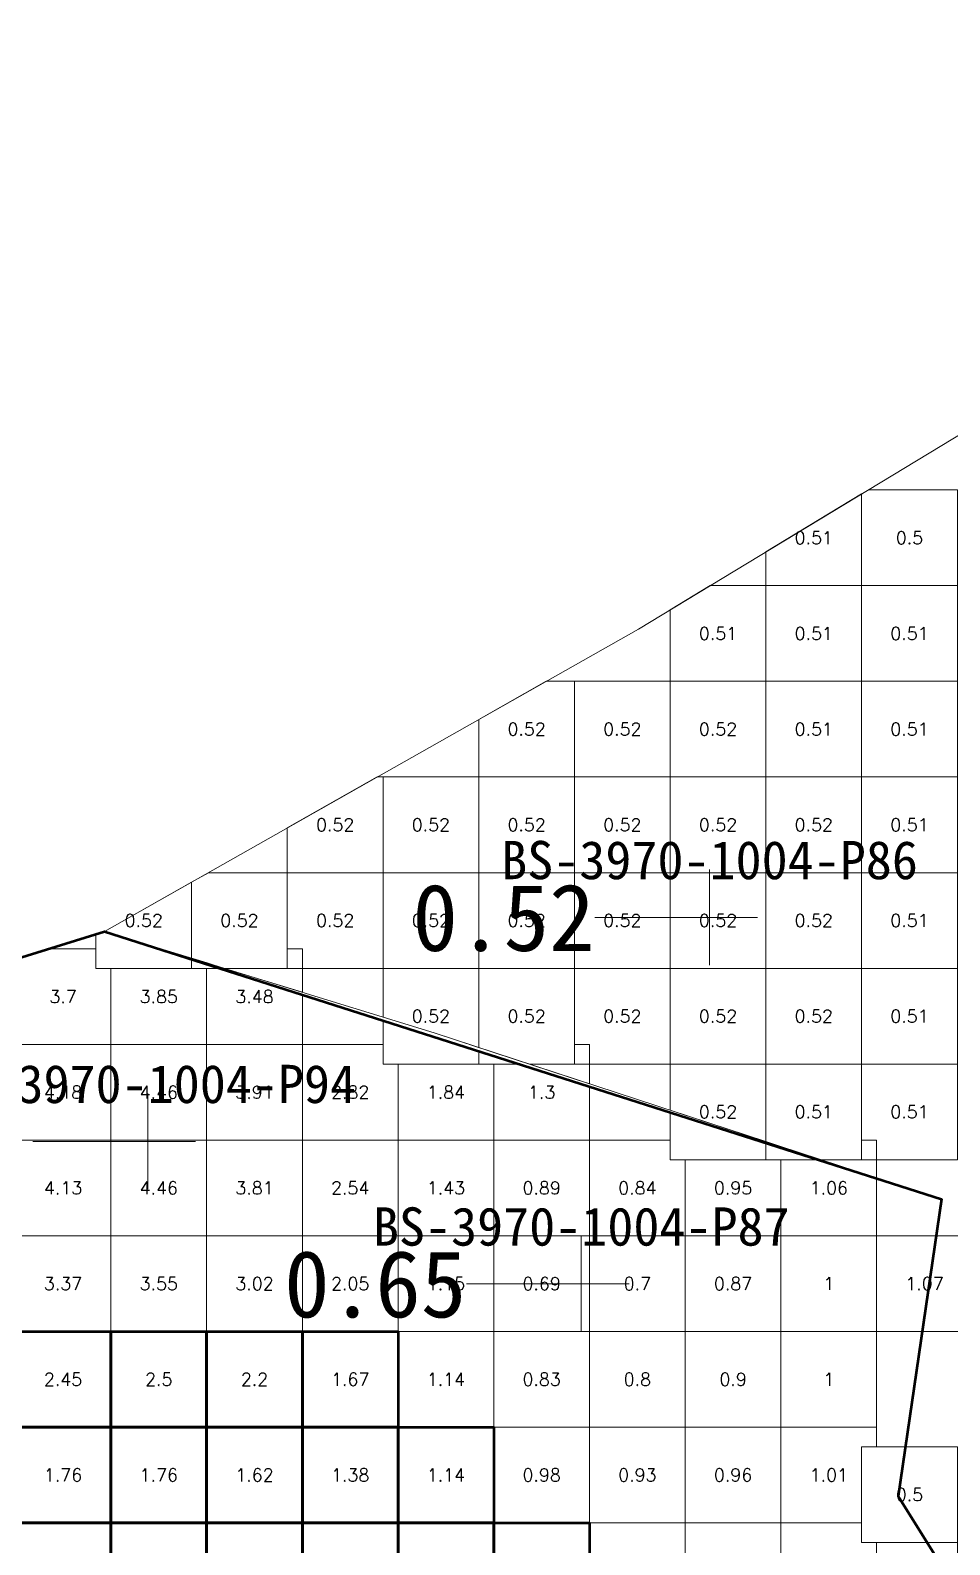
# Model space of a CAD drawing. Header units: inches. Extents: x 469761 to 469956, y 4349708 to 4349833.
# Drawn here: x 469836.52 to 469846.13, y 4349771.46 to 4349787.29 of the extents above; entities that cross this region are included whole.
import ezdxf
from ezdxf.enums import TextEntityAlignment as Align

# ---------------------------------------------------------------- set-up
doc = ezdxf.new("R2010")
doc.units = ezdxf.units.IN
doc.header["$MEASUREMENT"] = 0
for name, color, linetype, lineweight in [('点', 7, 'Continuous', 0), ('爆区方格网', 7, 'Continuous', 0), ('线条', 7, 'Continuous', 0), ('钻孔', 7, 'Continuous', 0)]:
    doc.layers.add(name, color=color, linetype=linetype, lineweight=lineweight)
doc.styles.add('3dmine_textStyle_1', font='txt.shx', dxfattribs={"height": 1, "bigfont": 'gbcbig.shx'})
doc.styles.add('3dmine_textStyle_2', font='simsunb.ttf', dxfattribs={"height": 1})

msp = doc.modelspace()

# ---------------------------------------------------------------- hatches: boundary and pattern name
at = {"layer": '钻孔', "linetype": 'Continuous', "lineweight": 0, "extrusion": (0, 1, 0)}
msp.add_hatch(color=4, dxfattribs=at).paths.add_polyline_path([(-469844.62, 3960.25), (-469843.62, 3960.25), (-469843.62, 3972.25), (-469844.62, 3972.25)], flags=0)
at = {"layer": '钻孔', "linetype": 'Continuous', "lineweight": 0, "true_color": 0xff80ff, "extrusion": (0, 1, 0)}
msp.add_hatch(color=211, dxfattribs=at).paths.add_polyline_path([(-469838.75, 3959.52), (-469837.75, 3959.52), (-469837.75, 3972.52), (-469838.75, 3972.52)], flags=0)
at = {"layer": '钻孔', "linetype": 'Continuous', "lineweight": 0, "true_color": 0x00ffff, "extrusion": (0, 1, 0)}
msp.add_hatch(color=4, dxfattribs=at).paths.add_polyline_path([(-469843.28, 3959.6), (-469842.28, 3959.6), (-469842.28, 3972.6), (-469843.28, 3972.6)], flags=0)

# ---------------------------------------------------------------- linework, layer by layer
at = {"color": 4, "linetype": 'Continuous', "lineweight": 0, "elevation": 1987.297}
msp.add_lwpolyline([(469837.3, 4349777.874), (469842.878, 4349781.034), (469847.681, 4349783.943), (469855.547, 4349787.292), (469859.965, 4349786.419), (469865.187, 4349784.317), (469869.485, 4349784.222), (469872.956, 4349784.858), (469874.58, 4349781.706), (469870.408, 4349779.03), (469874.262, 4349774.922), (469876.69, 4349772.16), (469874.272, 4349770.414), (469866.414, 4349769.254), (469861.845, 4349771.213), (469856.754, 4349771.099), (469852.439, 4349771.326), (469850.168, 4349770.343), (469847.292, 4349769.245), (469845.59, 4349771.971), (469846.044, 4349775.075), (469840.744, 4349776.814), (469837.3, 4349777.874), (469837.3, 4349777.874)], dxfattribs=at)
at = {"color": 5, "linetype": 'Continuous', "lineweight": 50, "elevation": 1987.297}
msp.add_lwpolyline([(469817.208, 4349769.309), (469828.454, 4349775.127), (469837.3, 4349777.874), (469846.044, 4349775.075), (469845.59, 4349771.971), (469847.292, 4349769.245), (469850.168, 4349770.343), (469852.439, 4349771.326), (469856.754, 4349771.099), (469861.845, 4349771.213), (469866.414, 4349769.254), (469864.214, 4349766.26), (469858.315, 4349764.574), (469853.994, 4349765.649), (469852.242, 4349767.401), (469842.005, 4349764.839), (469836.359, 4349766.411), (469832.229, 4349766.357), (469826.099, 4349763.33), (469820.476, 4349762.487), (469821.961, 4349767.803), (469817.208, 4349769.309), (469817.208, 4349769.309)], dxfattribs=at)
at = {"layer": '点', "color": 4, "linetype": 'Continuous', "lineweight": 0, "elevation": 3972.25}
for points in [[(469843.62, 4349777.52), (469843.62, 4349778.52)], [(469844.12, 4349778.02), (469843.12, 4349778.02)]]:
    msp.add_lwpolyline(points, dxfattribs=at)
at = {"layer": '点', "color": 138, "linetype": 'Continuous', "lineweight": 0, "true_color": 0x004c4c}
for points, elevation in [([(469837.75, 4349775.18), (469837.75, 4349776.18)], 3972.52), ([(469838.25, 4349775.68), (469837.25, 4349775.68)], 3972.52), ([(469842.28, 4349773.69), (469842.28, 4349774.69)], 3972.6), ([(469842.78, 4349774.19), (469841.78, 4349774.19)], 3972.6)]:
    msp.add_lwpolyline(points, dxfattribs=dict(at, elevation=elevation))
at = {"layer": '爆区方格网', "color": 4, "linetype": 'Continuous', "lineweight": 0}
for points, elevation in [([(469846.209, 4349781.488), (469845.209, 4349781.488), (469845.209, 4349782.446), (469845.279, 4349782.488), (469846.209, 4349782.488), (469846.209, 4349781.488)], 3972.21), ([(469845.209, 4349781.488), (469844.209, 4349781.488), (469844.209, 4349781.84), (469845.209, 4349782.446), (469845.209, 4349781.488)], 3972.21), ([(469844.209, 4349780.488), (469843.209, 4349780.488), (469843.209, 4349781.235), (469843.628, 4349781.488), (469844.209, 4349781.488), (469844.209, 4349780.488)], 3972.21), ([(469845.209, 4349780.488), (469844.209, 4349780.488), (469844.209, 4349781.488), (469845.209, 4349781.488), (469845.209, 4349780.488)], 3972.21), ([(469846.209, 4349780.488), (469845.209, 4349780.488), (469845.209, 4349781.488), (469846.209, 4349781.488), (469846.209, 4349780.488)], 3972.21), ([(469843.209, 4349779.488), (469842.209, 4349779.488), (469842.209, 4349780.488), (469843.209, 4349780.488), (469843.209, 4349779.488)], 3972.21), ([(469844.209, 4349779.488), (469843.209, 4349779.488), (469843.209, 4349780.488), (469844.209, 4349780.488), (469844.209, 4349779.488)], 3972.21), ([(469845.209, 4349779.488), (469844.209, 4349779.488), (469844.209, 4349780.488), (469845.209, 4349780.488), (469845.209, 4349779.488)], 3972.21), ([(469846.209, 4349779.488), (469845.209, 4349779.488), (469845.209, 4349780.488), (469846.209, 4349780.488), (469846.209, 4349779.488)], 3972.21), ([(469843.209, 4349778.488), (469842.209, 4349778.488), (469842.209, 4349779.488), (469843.209, 4349779.488), (469843.209, 4349778.488)], 3972.21), ([(469844.209, 4349778.488), (469843.209, 4349778.488), (469843.209, 4349779.488), (469844.209, 4349779.488), (469844.209, 4349778.488)], 3972.21), ([(469845.209, 4349778.488), (469844.209, 4349778.488), (469844.209, 4349779.488), (469845.209, 4349779.488), (469845.209, 4349778.488)], 3972.21), ([(469846.209, 4349778.488), (469845.209, 4349778.488), (469845.209, 4349779.488), (469846.209, 4349779.488), (469846.209, 4349778.488)], 3972.21), ([(469843.209, 4349777.488), (469842.209, 4349777.488), (469842.209, 4349778.488), (469843.209, 4349778.488), (469843.209, 4349777.488)], 3972.21), ([(469844.209, 4349777.488), (469843.209, 4349777.488), (469843.209, 4349778.488), (469844.209, 4349778.488), (469844.209, 4349777.488)], 3972.21), ([(469845.209, 4349777.488), (469844.209, 4349777.488), (469844.209, 4349778.488), (469845.209, 4349778.488), (469845.209, 4349777.488)], 3972.21), ([(469846.209, 4349777.488), (469845.209, 4349777.488), (469845.209, 4349778.488), (469846.209, 4349778.488), (469846.209, 4349777.488)], 3972.21), ([(469838.366, 4349777.533), (469838.366, 4349777.533), (469838.209, 4349777.583), (469837.864, 4349777.693), (469837.864, 4349777.693), (469838.366, 4349777.533)], 3972.82), ([(469838.372, 4349777.546), (469838.372, 4349777.546), (469838.209, 4349777.594), (469837.887, 4349777.693), (469837.887, 4349777.693), (469838.372, 4349777.546)], 3972.82), ([(469839.366, 4349777.238), (469838.554, 4349777.488), (469838.372, 4349777.546), (469838.372, 4349777.546), (469838.554, 4349777.488), (469839.209, 4349777.488), (469839.209, 4349777.693), (469839.366, 4349777.693), (469839.366, 4349777.238)], 3972.82), ([(469844.209, 4349776.488), (469843.209, 4349776.488), (469843.209, 4349777.488), (469844.209, 4349777.488), (469844.209, 4349776.488)], 3972.21), ([(469845.209, 4349776.488), (469844.209, 4349776.488), (469844.209, 4349777.488), (469845.209, 4349777.488), (469845.209, 4349776.488)], 3972.21), ([(469846.209, 4349776.488), (469845.209, 4349776.488), (469845.209, 4349777.488), (469846.209, 4349777.488), (469846.209, 4349776.488)], 3972.21), ([(469841.209, 4349776.662), (469841.366, 4349776.61), (469841.366, 4349776.61), (469841.113, 4349776.693), (469841.113, 4349776.693), (469841.209, 4349776.662)], 3972.82), ([(469842.366, 4349776.282), (469841.366, 4349776.61), (469841.366, 4349776.61), (469841.738, 4349776.488), (469842.209, 4349776.488), (469842.209, 4349776.693), (469842.366, 4349776.693), (469842.366, 4349776.282)], 3972.82), ([(469844.209, 4349775.677), (469843.209, 4349776.006), (469843.209, 4349776.488), (469844.209, 4349776.488), (469844.209, 4349775.677)], 3972.21), ([(469845.209, 4349775.488), (469844.785, 4349775.488), (469844.209, 4349775.677), (469844.209, 4349776.488), (469845.209, 4349776.488), (469845.209, 4349775.488)], 3972.21), ([(469846.209, 4349775.488), (469845.209, 4349775.488), (469845.209, 4349776.488), (469846.209, 4349776.488), (469846.209, 4349775.488)], 3972.21), ([(469844.163, 4349775.677), (469844.113, 4349775.693), (469844.113, 4349775.693), (469844.163, 4349775.677)], 3972.82), ([(469844.366, 4349775.626), (469844.366, 4349775.626), (469844.209, 4349775.677), (469844.16, 4349775.693), (469844.16, 4349775.693), (469844.366, 4349775.626)], 3972.82), ([(469844.366, 4349775.612), (469844.366, 4349775.612), (469844.209, 4349775.663), (469844.163, 4349775.677), (469844.366, 4349775.612)], 3972.82), ([(469845.366, 4349775.298), (469844.785, 4349775.488), (469844.366, 4349775.626), (469844.366, 4349775.626), (469844.785, 4349775.488), (469845.209, 4349775.488), (469845.209, 4349775.693), (469845.366, 4349775.693), (469845.366, 4349775.298)], 3972.82), ([(469844.753, 4349775.488), (469844.209, 4349775.488), (469844.209, 4349775.663), (469844.753, 4349775.488)], 3972.21)]:
    msp.add_lwpolyline(points, dxfattribs=dict(at, elevation=elevation))
at = {"layer": '爆区方格网', "color": 4, "linetype": 'Continuous', "lineweight": 0, "true_color": 0x00ffff, "elevation": 3972.21}
for points in [[(469842.209, 4349779.488), (469841.209, 4349779.488), (469841.209, 4349780.089), (469841.914, 4349780.488), (469842.209, 4349780.488), (469842.209, 4349779.488)], [(469840.209, 4349778.488), (469839.209, 4349778.488), (469839.209, 4349778.956), (469840.149, 4349779.488), (469840.209, 4349779.488), (469840.209, 4349778.488)], [(469841.209, 4349778.488), (469840.209, 4349778.488), (469840.209, 4349779.488), (469841.209, 4349779.488), (469841.209, 4349778.488)], [(469842.209, 4349778.488), (469841.209, 4349778.488), (469841.209, 4349779.488), (469842.209, 4349779.488), (469842.209, 4349778.488)], [(469838.209, 4349777.594), (469837.3, 4349777.874), (469838.209, 4349777.583), (469838.209, 4349777.488), (469837.209, 4349777.488), (469837.209, 4349777.846), (469837.3, 4349777.874), (469838.209, 4349778.389), (469838.209, 4349777.594)], [(469839.209, 4349777.488), (469838.554, 4349777.488), (469838.209, 4349777.594), (469838.209, 4349778.389), (469838.384, 4349778.488), (469839.209, 4349778.488), (469839.209, 4349777.488)], [(469840.209, 4349777.488), (469839.209, 4349777.488), (469839.209, 4349778.488), (469840.209, 4349778.488), (469840.209, 4349777.488)], [(469841.209, 4349777.488), (469840.209, 4349777.488), (469840.209, 4349778.488), (469841.209, 4349778.488), (469841.209, 4349777.488)], [(469842.209, 4349777.488), (469841.209, 4349777.488), (469841.209, 4349778.488), (469842.209, 4349778.488), (469842.209, 4349777.488)], [(469838.505, 4349777.488), (469838.209, 4349777.488), (469838.209, 4349777.583), (469838.505, 4349777.488)], [(469841.209, 4349776.662), (469840.744, 4349776.814), (469840.209, 4349776.979), (469840.209, 4349777.488), (469841.209, 4349777.488), (469841.209, 4349776.662)], [(469842.209, 4349776.488), (469841.738, 4349776.488), (469841.209, 4349776.662), (469841.209, 4349777.488), (469842.209, 4349777.488), (469842.209, 4349776.488)], [(469843.209, 4349776.488), (469842.209, 4349776.488), (469842.209, 4349777.488), (469843.209, 4349777.488), (469843.209, 4349776.488)], [(469841.629, 4349776.488), (469841.209, 4349776.488), (469841.209, 4349776.623), (469841.629, 4349776.488)]]:
    msp.add_lwpolyline(points, dxfattribs=at)
at = {"layer": '爆区方格网', "color": 5, "linetype": 'Continuous', "lineweight": 0}
for points, elevation in [([(469837.209, 4349777.488), (469837.366, 4349777.488), (469837.366, 4349776.693), (469836.366, 4349776.693), (469836.366, 4349777.584), (469836.718, 4349777.693), (469837.209, 4349777.693), (469837.209, 4349777.488)], 3972.82), ([(469838.366, 4349776.693), (469837.366, 4349776.693), (469837.366, 4349777.488), (469838.366, 4349777.488), (469838.366, 4349776.693)], 3972.82), ([(469839.366, 4349777.213), (469839.366, 4349776.693), (469838.366, 4349776.693), (469838.366, 4349777.488), (469838.505, 4349777.488), (469838.366, 4349777.533), (469838.366, 4349777.533), (469839.366, 4349777.213)], 3972.82), ([(469841.209, 4349776.623), (469841.209, 4349776.488), (469840.209, 4349776.488), (469840.209, 4349776.943), (469841.209, 4349776.623)], 3972.21), ([(469837.366, 4349775.693), (469836.366, 4349775.693), (469836.366, 4349776.693), (469837.366, 4349776.693), (469837.366, 4349775.693)], 3972.82), ([(469838.366, 4349775.693), (469837.366, 4349775.693), (469837.366, 4349776.693), (469838.366, 4349776.693), (469838.366, 4349775.693)], 3972.82), ([(469839.366, 4349775.693), (469838.366, 4349775.693), (469838.366, 4349776.693), (469839.366, 4349776.693), (469839.366, 4349775.693)], 3972.82), ([(469840.209, 4349776.488), (469840.366, 4349776.488), (469840.366, 4349775.693), (469839.366, 4349775.693), (469839.366, 4349776.693), (469840.209, 4349776.693), (469840.209, 4349776.488)], 3972.82), ([(469841.209, 4349776.623), (469841.366, 4349776.572), (469841.366, 4349776.572), (469840.988, 4349776.693), (469840.988, 4349776.693), (469841.209, 4349776.623)], 3972.82), ([(469841.366, 4349775.693), (469840.366, 4349775.693), (469840.366, 4349776.488), (469841.366, 4349776.488), (469841.366, 4349775.693)], 3972.82), ([(469842.366, 4349776.252), (469842.366, 4349775.693), (469841.366, 4349775.693), (469841.366, 4349776.488), (469841.629, 4349776.488), (469842.366, 4349776.252)], 3972.82), ([(469844.209, 4349775.663), (469844.209, 4349775.488), (469843.209, 4349775.488), (469843.209, 4349775.983), (469844.209, 4349775.663)], 3972.21), ([(469837.366, 4349774.693), (469836.366, 4349774.693), (469836.366, 4349775.693), (469837.366, 4349775.693), (469837.366, 4349774.693)], 3972.82), ([(469838.366, 4349774.693), (469837.366, 4349774.693), (469837.366, 4349775.693), (469838.366, 4349775.693), (469838.366, 4349774.693)], 3972.82), ([(469839.366, 4349774.693), (469838.366, 4349774.693), (469838.366, 4349775.693), (469839.366, 4349775.693), (469839.366, 4349774.693)], 3972.82), ([(469840.366, 4349774.693), (469839.366, 4349774.693), (469839.366, 4349775.693), (469840.366, 4349775.693), (469840.366, 4349774.693)], 3972.82), ([(469841.366, 4349774.693), (469840.366, 4349774.693), (469840.366, 4349775.693), (469841.366, 4349775.693), (469841.366, 4349774.693)], 3972.82), ([(469842.366, 4349774.693), (469841.366, 4349774.693), (469841.366, 4349775.693), (469842.366, 4349775.693), (469842.366, 4349774.693)], 3972.82), ([(469843.209, 4349775.488), (469843.366, 4349775.488), (469843.366, 4349774.693), (469842.366, 4349774.693), (469842.366, 4349775.693), (469843.209, 4349775.693), (469843.209, 4349775.488)], 3972.82), ([(469845.366, 4349775.292), (469845.366, 4349774.693), (469844.366, 4349774.693), (469844.366, 4349775.488), (469844.753, 4349775.488), (469844.366, 4349775.612), (469844.366, 4349775.612), (469845.366, 4349775.292)], 3972.82), ([(469844.366, 4349774.693), (469843.366, 4349774.693), (469843.366, 4349775.488), (469844.366, 4349775.488), (469844.366, 4349774.693)], 3972.82), ([(469837.366, 4349773.693), (469836.366, 4349773.693), (469836.366, 4349774.693), (469837.366, 4349774.693), (469837.366, 4349773.693)], 3972.82), ([(469838.366, 4349773.693), (469837.366, 4349773.693), (469837.366, 4349774.693), (469838.366, 4349774.693), (469838.366, 4349773.693)], 3972.82), ([(469839.366, 4349773.693), (469838.366, 4349773.693), (469838.366, 4349774.693), (469839.366, 4349774.693), (469839.366, 4349773.693)], 3972.82), ([(469840.366, 4349773.693), (469839.366, 4349773.693), (469839.366, 4349774.693), (469840.366, 4349774.693), (469840.366, 4349773.693)], 3972.82), ([(469841.366, 4349773.693), (469840.366, 4349773.693), (469840.366, 4349774.693), (469841.366, 4349774.693), (469841.366, 4349773.693)], 3972.82), ([(469842.366, 4349773.693), (469841.366, 4349773.693), (469841.366, 4349774.693), (469842.366, 4349774.693), (469842.366, 4349773.693)], 3972.82), ([(469843.366, 4349773.693), (469842.366, 4349773.693), (469842.366, 4349774.693), (469843.366, 4349774.693), (469843.366, 4349773.693)], 3972.82), ([(469844.366, 4349773.693), (469843.366, 4349773.693), (469843.366, 4349774.693), (469844.366, 4349774.693), (469844.366, 4349773.693)], 3972.82), ([(469845.366, 4349773.693), (469844.366, 4349773.693), (469844.366, 4349774.693), (469845.366, 4349774.693), (469845.366, 4349773.693)], 3972.82), ([(469846.366, 4349773.693), (469845.366, 4349773.693), (469845.366, 4349774.693), (469846.366, 4349774.693), (469846.366, 4349773.693)], 3972.82), ([(469841.366, 4349772.693), (469840.366, 4349772.693), (469840.366, 4349773.693), (469841.366, 4349773.693), (469841.366, 4349772.693)], 3972.82), ([(469842.366, 4349772.693), (469841.366, 4349772.693), (469841.366, 4349773.693), (469842.366, 4349773.693), (469842.366, 4349772.693)], 3972.82), ([(469843.366, 4349772.693), (469842.366, 4349772.693), (469842.366, 4349773.693), (469843.366, 4349773.693), (469843.366, 4349772.693)], 3972.82), ([(469844.366, 4349772.693), (469843.366, 4349772.693), (469843.366, 4349773.693), (469844.366, 4349773.693), (469844.366, 4349772.693)], 3972.82), ([(469845.366, 4349772.693), (469844.366, 4349772.693), (469844.366, 4349773.693), (469845.366, 4349773.693), (469845.366, 4349772.693)], 3972.82), ([(469842.366, 4349771.693), (469841.366, 4349771.693), (469841.366, 4349772.693), (469842.366, 4349772.693), (469842.366, 4349771.693)], 3972.82), ([(469843.366, 4349771.693), (469842.366, 4349771.693), (469842.366, 4349772.693), (469843.366, 4349772.693), (469843.366, 4349771.693)], 3972.82), ([(469844.366, 4349771.693), (469843.366, 4349771.693), (469843.366, 4349772.693), (469844.366, 4349772.693), (469844.366, 4349771.693)], 3972.82), ([(469845.366, 4349772.488), (469845.209, 4349772.488), (469845.209, 4349771.693), (469844.366, 4349771.693), (469844.366, 4349772.693), (469845.366, 4349772.693), (469845.366, 4349772.488)], 3972.82), ([(469846.209, 4349771.488), (469845.209, 4349771.488), (469845.209, 4349772.488), (469846.209, 4349772.488), (469846.209, 4349771.488)], 3972.21), ([(469843.366, 4349770.693), (469842.366, 4349770.693), (469842.366, 4349771.693), (469843.366, 4349771.693), (469843.366, 4349770.693)], 3972.82), ([(469844.366, 4349770.693), (469843.366, 4349770.693), (469843.366, 4349771.693), (469844.366, 4349771.693), (469844.366, 4349770.693)], 3972.82), ([(469845.209, 4349771.488), (469845.366, 4349771.488), (469845.366, 4349770.693), (469844.366, 4349770.693), (469844.366, 4349771.693), (469845.209, 4349771.693), (469845.209, 4349771.488)], 3972.82), ([(469846.209, 4349770.693), (469845.366, 4349770.693), (469845.366, 4349771.488), (469846.209, 4349771.488), (469846.209, 4349770.693)], 3972.82)]:
    msp.add_lwpolyline(points, dxfattribs=dict(at, elevation=elevation))
at = {"layer": '爆区方格网', "color": 5, "linetype": 'Continuous', "lineweight": 0, "true_color": 0x0000ff, "elevation": 3972.82}
msp.add_lwpolyline([(469841.629, 4349776.488), (469841.366, 4349776.572), (469841.366, 4349776.572), (469841.629, 4349776.488)], dxfattribs=at)
at = {"layer": '爆区方格网', "color": 5, "linetype": 'Continuous', "lineweight": 50, "elevation": 3972.82}
for points in [[(469837.366, 4349772.693), (469836.366, 4349772.693), (469836.366, 4349773.693), (469837.366, 4349773.693), (469837.366, 4349772.693)], [(469838.366, 4349772.693), (469837.366, 4349772.693), (469837.366, 4349773.693), (469838.366, 4349773.693), (469838.366, 4349772.693)], [(469839.366, 4349772.693), (469838.366, 4349772.693), (469838.366, 4349773.693), (469839.366, 4349773.693), (469839.366, 4349772.693)], [(469840.366, 4349772.693), (469839.366, 4349772.693), (469839.366, 4349773.693), (469840.366, 4349773.693), (469840.366, 4349772.693)], [(469837.366, 4349771.693), (469836.366, 4349771.693), (469836.366, 4349772.693), (469837.366, 4349772.693), (469837.366, 4349771.693)], [(469838.366, 4349771.693), (469837.366, 4349771.693), (469837.366, 4349772.693), (469838.366, 4349772.693), (469838.366, 4349771.693)], [(469839.366, 4349771.693), (469838.366, 4349771.693), (469838.366, 4349772.693), (469839.366, 4349772.693), (469839.366, 4349771.693)], [(469840.366, 4349771.693), (469839.366, 4349771.693), (469839.366, 4349772.693), (469840.366, 4349772.693), (469840.366, 4349771.693)], [(469841.366, 4349771.693), (469840.366, 4349771.693), (469840.366, 4349772.693), (469841.366, 4349772.693), (469841.366, 4349771.693)], [(469837.366, 4349770.693), (469836.366, 4349770.693), (469836.366, 4349771.693), (469837.366, 4349771.693), (469837.366, 4349770.693)], [(469838.366, 4349770.693), (469837.366, 4349770.693), (469837.366, 4349771.693), (469838.366, 4349771.693), (469838.366, 4349770.693)], [(469839.366, 4349770.693), (469838.366, 4349770.693), (469838.366, 4349771.693), (469839.366, 4349771.693), (469839.366, 4349770.693)], [(469840.366, 4349770.693), (469839.366, 4349770.693), (469839.366, 4349771.693), (469840.366, 4349771.693), (469840.366, 4349770.693)], [(469841.366, 4349770.693), (469840.366, 4349770.693), (469840.366, 4349771.693), (469841.366, 4349771.693), (469841.366, 4349770.693)], [(469842.366, 4349770.693), (469841.366, 4349770.693), (469841.366, 4349771.693), (469842.366, 4349771.693), (469842.366, 4349770.693)]]:
    msp.add_lwpolyline(points, dxfattribs=at)
at = {"layer": '线条', "color": 4, "linetype": 'Continuous', "lineweight": 0, "elevation": 3972.25}
msp.add_lwpolyline([(469843.62, 4349778.02), (469843.62, 4349778.02), (469843.62, 4349778.02)], dxfattribs=at)
at = {"layer": '线条', "color": 138, "linetype": 'Continuous', "lineweight": 0, "true_color": 0x004c4c}
for points, elevation in [([(469837.75, 4349775.68), (469837.75, 4349775.68), (469837.75, 4349775.68)], 3972.52), ([(469842.28, 4349774.19), (469842.28, 4349774.19), (469842.28, 4349774.19)], 3972.6)]:
    msp.add_lwpolyline(points, dxfattribs=dict(at, elevation=elevation))
at = {"layer": '钻孔', "color": 4, "linetype": 'Continuous', "lineweight": 0}
for elevation in [3972.25, 3960.25]:
    msp.add_lwpolyline([(469843.62, 4349778.02), (469842.42, 4349778.02)], dxfattribs=dict(at, elevation=elevation))
at = {"layer": '钻孔', "color": 211, "linetype": 'Continuous', "lineweight": 0, "true_color": 0xff80ff}
for elevation in [3972.52, 3959.52]:
    msp.add_lwpolyline([(469837.75, 4349775.68), (469836.55, 4349775.68)], dxfattribs=dict(at, elevation=elevation))
at = {"layer": '钻孔', "color": 4, "linetype": 'Continuous', "lineweight": 0, "true_color": 0x00ffff}
for elevation in [3972.6, 3959.6]:
    msp.add_lwpolyline([(469842.28, 4349774.19), (469841.08, 4349774.19)], dxfattribs=dict(at, elevation=elevation))

# ---------------------------------------------------------------- texts
at = {"color": 4, "linetype": 'Continuous', "lineweight": 0, "style": '3dmine_textStyle_1'}
for s, p in [('0.51', (469844.709, 4349781.988, 3972.21)), ('0.5', (469845.709, 4349781.988, 3972.21)), ('0.51', (469843.709, 4349780.988, 3972.21)), ('0.51', (469844.709, 4349780.988, 3972.21)), ('0.51', (469845.709, 4349780.988, 3972.21)), ('0.52', (469842.709, 4349779.988, 3972.21)), ('0.52', (469843.709, 4349779.988, 3972.21)), ('0.51', (469844.709, 4349779.988, 3972.21)), ('0.51', (469845.709, 4349779.988, 3972.21)), ('0.52', (469842.709, 4349778.988, 3972.21)), ('0.52', (469843.709, 4349778.988, 3972.21)), ('0.52', (469844.709, 4349778.988, 3972.21)), ('0.51', (469845.709, 4349778.988, 3972.21)), ('0.52', (469842.709, 4349777.988, 3972.21)), ('0.52', (469843.709, 4349777.988, 3972.21)), ('0.52', (469844.709, 4349777.988, 3972.21)), ('0.51', (469845.709, 4349777.988, 3972.21)), ('0.52', (469842.709, 4349776.988, 3972.21)), ('0.52', (469843.709, 4349776.988, 3972.21)), ('0.52', (469844.709, 4349776.988, 3972.21)), ('0.51', (469845.709, 4349776.988, 3972.21)), ('0.52', (469843.709, 4349775.988, 3972.21)), ('0.51', (469844.709, 4349775.988, 3972.21)), ('0.51', (469845.709, 4349775.988, 3972.21))]:
    msp.add_text(s, height=0.1333, dxfattribs=at).set_placement(p, align=Align.MIDDLE_CENTER)
at = {"color": 4, "linetype": 'Continuous', "lineweight": 0, "true_color": 0x00ffff, "style": '3dmine_textStyle_1'}
for p in [(469841.709, 4349779.988, 3972.21), (469839.709, 4349778.988, 3972.21), (469840.709, 4349778.988, 3972.21), (469841.709, 4349778.988, 3972.21), (469837.709, 4349777.988, 3972.21), (469838.709, 4349777.988, 3972.21), (469839.709, 4349777.988, 3972.21), (469840.709, 4349777.988, 3972.21), (469841.709, 4349777.988, 3972.21), (469840.709, 4349776.988, 3972.21), (469841.709, 4349776.988, 3972.21)]:
    msp.add_text('0.52', height=0.1333, dxfattribs=at).set_placement(p, align=Align.MIDDLE_CENTER)
at = {"color": 5, "linetype": 'Continuous', "lineweight": 0, "style": '3dmine_textStyle_1'}
for s, height, p in [('3.7', 0.1333, (469836.866, 4349777.193, 3972.82)), ('3.85', 0.1333, (469837.866, 4349777.193, 3972.82)), ('3.48', 0.1333, (469838.866, 4349777.193, 3972.82)), ('4.18', 0.1333, (469836.866, 4349776.193, 3972.82)), ('4.46', 0.1333, (469837.866, 4349776.193, 3972.82)), ('3.91', 0.1333, (469838.866, 4349776.193, 3972.82)), ('2.82', 0.1333, (469839.866, 4349776.193, 3972.82)), ('1.84', 0.1333, (469840.866, 4349776.193, 3972.82)), ('4.13', 0.1333, (469836.866, 4349775.193, 3972.82)), ('4.46', 0.1333, (469837.866, 4349775.193, 3972.82)), ('3.81', 0.1333, (469838.866, 4349775.193, 3972.82)), ('2.54', 0.1333, (469839.866, 4349775.193, 3972.82)), ('1.43', 0.1333, (469840.866, 4349775.193, 3972.82)), ('0.89', 0.1333, (469841.866, 4349775.193, 3972.82)), ('0.84', 0.1333, (469842.866, 4349775.193, 3972.82)), ('0.95', 0.1333, (469843.866, 4349775.193, 3972.82)), ('1.06', 0.1333, (469844.866, 4349775.193, 3972.82)), ('3.37', 0.1333, (469836.866, 4349774.193, 3972.82)), ('3.55', 0.1333, (469837.866, 4349774.193, 3972.82)), ('2.05', 0.1333, (469839.866, 4349774.193, 3972.82)), ('1.15', 0.1333, (469840.866, 4349774.193, 3972.82)), ('0.69', 0.1333, (469841.866, 4349774.193, 3972.82)), ('0.7', 0.1333, (469842.866, 4349774.193, 3972.82)), ('0.87', 0.1333, (469843.866, 4349774.193, 3972.82)), ('1', 0.133, (469844.866, 4349774.193, 3972.82)), ('1.07', 0.1333, (469845.866, 4349774.193, 3972.82)), ('1.14', 0.1333, (469840.866, 4349773.193, 3972.82)), ('0.83', 0.1333, (469841.866, 4349773.193, 3972.82)), ('0.8', 0.1333, (469842.866, 4349773.193, 3972.82)), ('0.9', 0.1333, (469843.866, 4349773.193, 3972.82)), ('1', 0.133, (469844.866, 4349773.193, 3972.82)), ('0.93', 0.1333, (469842.866, 4349772.193, 3972.82)), ('0.96', 0.1333, (469843.866, 4349772.193, 3972.82)), ('1.01', 0.1333, (469844.866, 4349772.193, 3972.82)), ('0.5', 0.1333, (469845.709, 4349771.988, 3972.21))]:
    msp.add_text(s, height=height, dxfattribs=at).set_placement(p, align=Align.MIDDLE_CENTER)
at = {"color": 5, "linetype": 'Continuous', "lineweight": 0, "true_color": 0x0000ff, "style": '3dmine_textStyle_1'}
msp.add_text('1.3', height=0.1333, dxfattribs=at).set_placement((469841.866, 4349776.193, 3972.82), align=Align.MIDDLE_CENTER)
at = {"color": 5, "linetype": 'Continuous', "lineweight": 50, "style": '3dmine_textStyle_1'}
for s, p in [('3.02', (469838.866, 4349774.193, 3972.82)), ('2.45', (469836.866, 4349773.193, 3972.82)), ('2.5', (469837.866, 4349773.193, 3972.82)), ('2.2', (469838.866, 4349773.193, 3972.82)), ('1.67', (469839.866, 4349773.193, 3972.82)), ('1.76', (469836.866, 4349772.193, 3972.82)), ('1.76', (469837.866, 4349772.193, 3972.82)), ('1.62', (469838.866, 4349772.193, 3972.82)), ('1.38', (469839.866, 4349772.193, 3972.82)), ('1.14', (469840.866, 4349772.193, 3972.82)), ('0.98', (469841.866, 4349772.193, 3972.82))]:
    msp.add_text(s, height=0.1333, dxfattribs=at).set_placement(p, align=Align.MIDDLE_CENTER)
at = {"layer": '钻孔', "color": 138, "linetype": 'Continuous', "lineweight": 0, "true_color": 0x004c4c, "style": '3dmine_textStyle_2'}
for s, p in [('BS-3970-1004-P86', (469843.62, 4349778.42, 3972.25)), ('BS-3970-1004-P94', (469837.75, 4349776.08, 3972.52)), ('BS-3970-1004-P87', (469842.28, 4349774.59, 3972.6))]:
    msp.add_text(s, height=0.4, dxfattribs=at).set_placement(p, align=Align.CENTER)
at = {"layer": '钻孔', "color": 4, "linetype": 'Continuous', "lineweight": 0, "true_color": 0x00ffff, "style": '3dmine_textStyle_2'}
for s, p in [('0.52', (469842.42, 4349778.02, 3966.25)), ('0.65', (469841.08, 4349774.19, 3966.1))]:
    msp.add_text(s, height=0.7, dxfattribs=at).set_placement(p, align=Align.MIDDLE_RIGHT)

doc.saveas('drawing.dxf')
